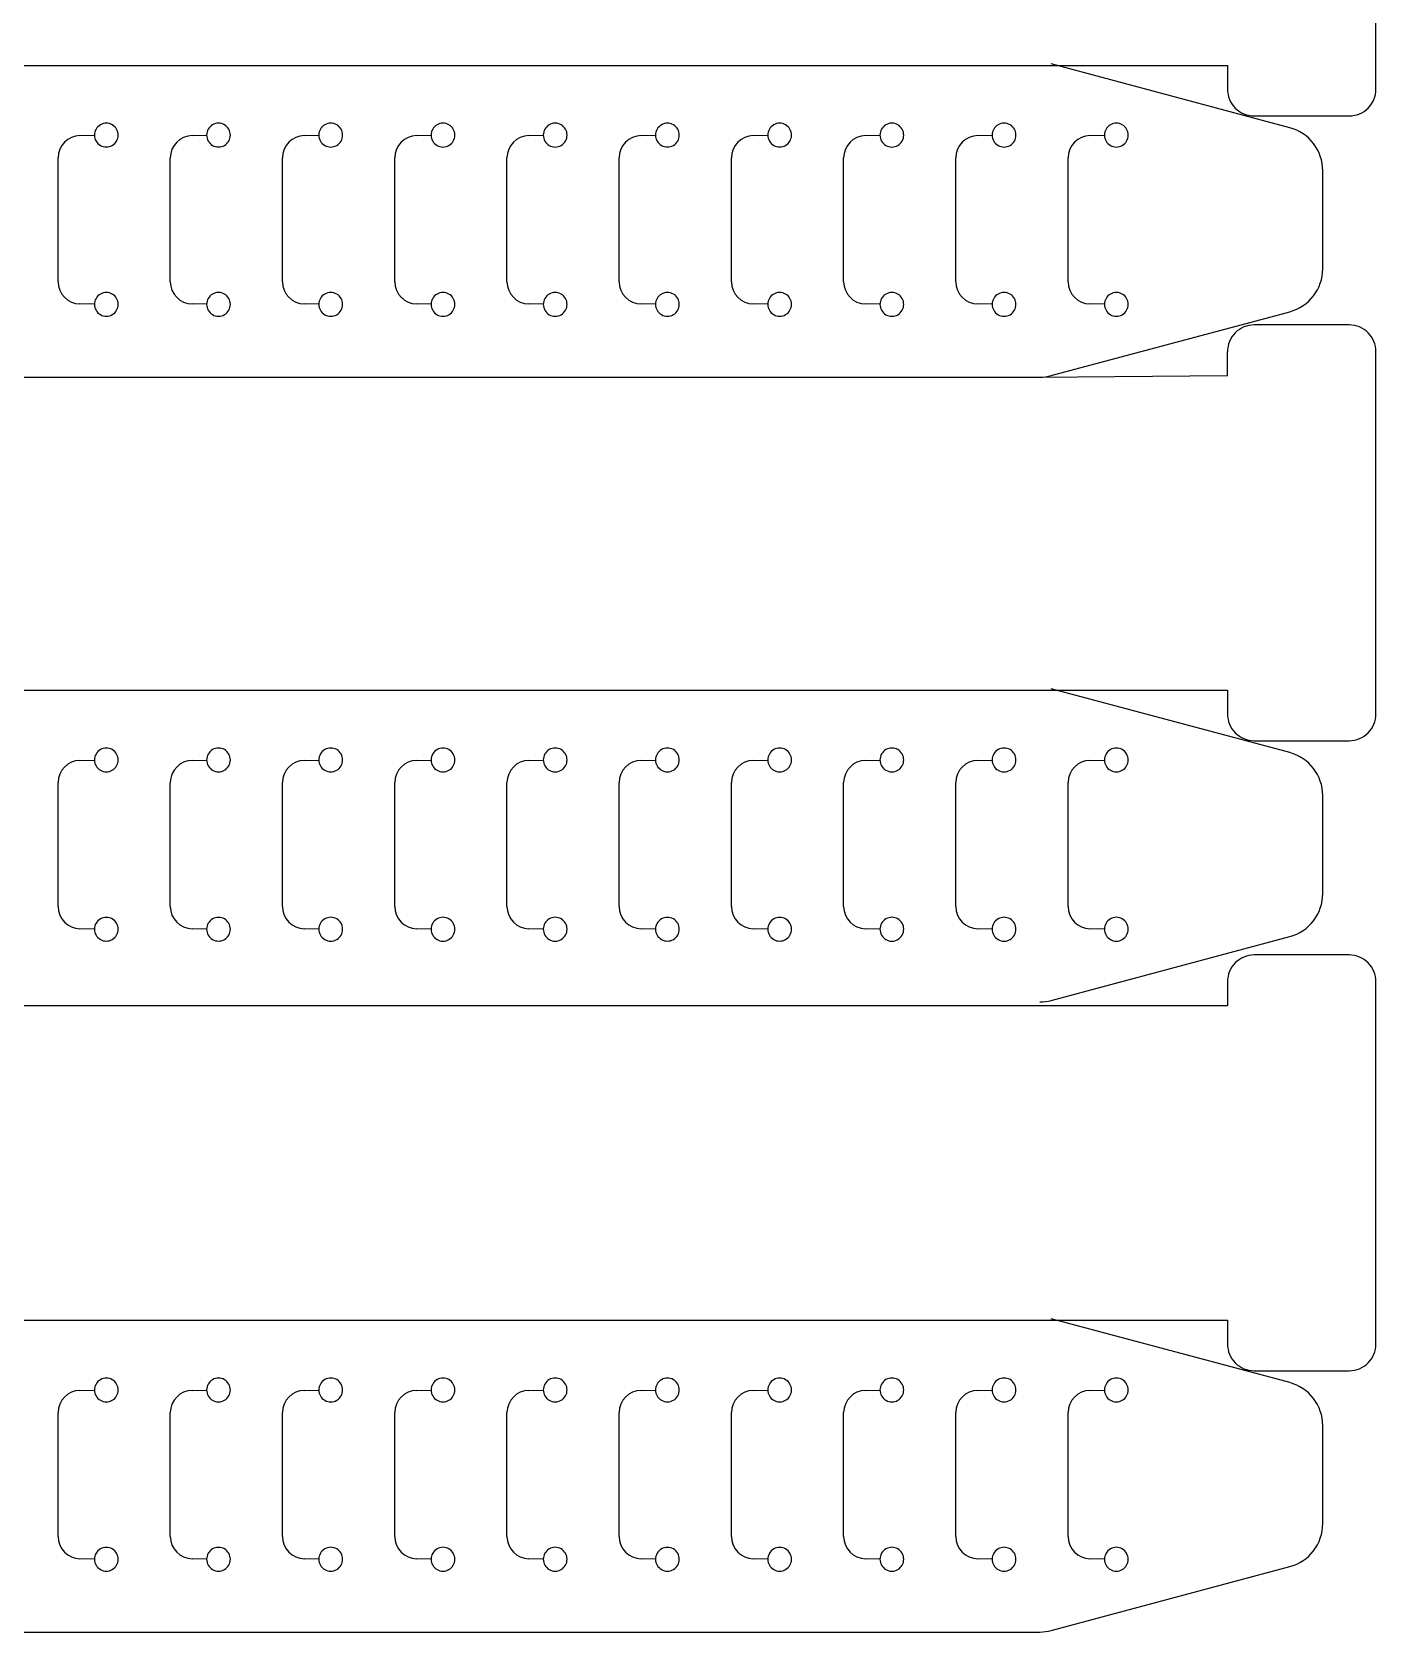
# Model space of a CAD drawing. Extents: x 7 to 1091, y 28 to 643.
# Drawn here: x 295.5 to 386, y 31 to 138.8 of the extents above; entities that cross this region are included whole.
import ezdxf

# ---------------------------------------------------------------- set-up
doc = ezdxf.new("R2010")
doc.units = 0
doc.layers.add('Layer_1', color=7, linetype='CONTINUOUS')

msp = doc.modelspace()

# ---------------------------------------------------------------- linework, layer by layer
at = {"layer": 'Layer_1', "color": 7}
for p, q in [((386.0047, 134.937186), (386.0047, 159.337167)), ((20.71822, 136.537174), (376.004693, 136.537174)), ((380.195085, 132.336305), (364.139877, 136.638272)), ((376.004693, 136.537174), (376.004693, 134.937186)), ((377.804706, 133.137173), (384.204713, 133.137173)), ((382.418616, 122.842473), (382.418616, 129.438509)), ((364.139877, 115.642738), (380.195085, 119.944704)), ((384.204713, 119.054807), (377.804706, 119.054807)), ((376.004693, 115.654805), (376.004693, 117.254793)), ((386.0047, 92.854813), (386.0047, 117.254793)), ((20.776955, 115.540503), (363.363431, 115.540503)), ((363.363431, 115.540503), (376.004693, 115.654805)), ((20.71822, 94.454801), (376.004693, 94.454801)), ((380.195085, 90.253932), (364.139877, 94.555898)), ((376.004693, 94.454801), (376.004693, 92.854813)), ((377.804706, 91.054799), (384.204713, 91.054799)), ((382.418616, 80.7601), (382.418616, 87.356136)), ((364.139877, 73.560364), (380.195085, 77.86233)), ((384.204713, 76.623922), (377.804706, 76.623922)), ((376.004693, 74.823908), (376.004693, 73.22392)), ((386.0047, 50.423927), (386.0047, 74.823908)), ((33.418219, 73.22392), (376.004693, 73.22392)), ((20.71822, 52.023916), (376.004693, 52.023916)), ((380.195085, 47.823047), (364.139877, 52.125013)), ((376.004693, 52.023916), (376.004693, 50.423927)), ((377.804706, 48.623914), (384.204713, 48.623914)), ((382.418616, 38.329209), (382.418616, 44.925251)), ((364.139877, 31.129476), (380.195085, 35.43144)), ((20.776955, 31.027241), (363.363431, 31.027241))]:
    msp.add_line(p, q, dxfattribs=at)
at = {"layer": 'Layer_1', "color": 1}
for p, q in [((298.733501, 131.81243), (299.705898, 131.827776)), ((299.705792, 131.840503), (299.705792, 131.840503)), ((306.290477, 131.81243), (307.262874, 131.827776)), ((307.262768, 131.840503), (307.262768, 131.840503)), ((313.84748, 131.81243), (314.81985, 131.827776)), ((314.819771, 131.840503), (314.819771, 131.840503)), ((321.404456, 131.81243), (322.376853, 131.827776)), ((322.376747, 131.840503), (322.376747, 131.840503)), ((328.961433, 131.81243), (329.933829, 131.827776)), ((329.933723, 131.840503), (329.933723, 131.840503)), ((336.518409, 131.81243), (337.490805, 131.827776)), ((337.4907, 131.840503), (337.4907, 131.840503)), ((344.075385, 131.81243), (345.047782, 131.827776)), ((345.047676, 131.840503), (345.047676, 131.840503)), ((351.632388, 131.81243), (352.604758, 131.827776)), ((352.604679, 131.840503), (352.604679, 131.840503)), ((359.189364, 131.81243), (360.161761, 131.827776)), ((360.161655, 131.840503), (360.161655, 131.840503)), ((366.74634, 131.81243), (367.718737, 131.827776)), ((367.718631, 131.840503), (367.718631, 131.840503)), ((297.257285, 121.968396), (297.257285, 130.312613)), ((304.814261, 121.968396), (304.814261, 130.312613)), ((312.371237, 121.968396), (312.371237, 130.312613)), ((319.928214, 121.968396), (319.928214, 130.312613)), ((327.48519, 121.968396), (327.48519, 130.312613)), ((335.042166, 121.968396), (335.042166, 130.312613)), ((342.599169, 121.968396), (342.599169, 130.312613)), ((350.156145, 121.968396), (350.156145, 130.312613)), ((357.713121, 121.968396), (357.713121, 130.312613)), ((365.270097, 121.968396), (365.270097, 130.312613)), ((299.705898, 120.45318), (298.733501, 120.468526)), ((299.705792, 120.440506), (299.705792, 120.440506)), ((307.262874, 120.45318), (306.290477, 120.468526)), ((307.262768, 120.440506), (307.262768, 120.440506)), ((314.81985, 120.45318), (313.84748, 120.468526)), ((314.819771, 120.440506), (314.819771, 120.440506)), ((322.376853, 120.45318), (321.404456, 120.468526)), ((322.376747, 120.440506), (322.376747, 120.440506)), ((329.933829, 120.45318), (328.961433, 120.468526)), ((329.933723, 120.440506), (329.933723, 120.440506)), ((337.490805, 120.45318), (336.518409, 120.468526)), ((337.4907, 120.440506), (337.4907, 120.440506)), ((345.047782, 120.45318), (344.075385, 120.468526)), ((345.047676, 120.440506), (345.047676, 120.440506)), ((352.604758, 120.45318), (351.632388, 120.468526)), ((352.604679, 120.440506), (352.604679, 120.440506)), ((360.161761, 120.45318), (359.189364, 120.468526)), ((360.161655, 120.440506), (360.161655, 120.440506)), ((367.718737, 120.45318), (366.74634, 120.468526)), ((367.718631, 120.440506), (367.718631, 120.440506)), ((298.733501, 89.730057), (299.705898, 89.745403)), ((299.705792, 89.758129), (299.705792, 89.758129)), ((306.290477, 89.730057), (307.262874, 89.745403)), ((307.262768, 89.758129), (307.262768, 89.758129)), ((313.84748, 89.730057), (314.81985, 89.745403)), ((314.819771, 89.758129), (314.819771, 89.758129)), ((321.404456, 89.730057), (322.376853, 89.745403)), ((322.376747, 89.758129), (322.376747, 89.758129)), ((328.961433, 89.730057), (329.933829, 89.745403)), ((329.933723, 89.758129), (329.933723, 89.758129)), ((336.518409, 89.730057), (337.490805, 89.745403)), ((337.4907, 89.758129), (337.4907, 89.758129)), ((344.075385, 89.730057), (345.047782, 89.745403)), ((345.047676, 89.758129), (345.047676, 89.758129)), ((351.632388, 89.730057), (352.604758, 89.745403)), ((352.604679, 89.758129), (352.604679, 89.758129)), ((359.189364, 89.730057), (360.161761, 89.745403)), ((360.161655, 89.758129), (360.161655, 89.758129)), ((366.74634, 89.730057), (367.718737, 89.745403)), ((367.718631, 89.758129), (367.718631, 89.758129)), ((297.257285, 79.886022), (297.257285, 88.23024)), ((304.814261, 79.886022), (304.814261, 88.23024)), ((312.371237, 79.886022), (312.371237, 88.23024)), ((319.928214, 79.886022), (319.928214, 88.23024)), ((327.48519, 79.886022), (327.48519, 88.23024)), ((335.042166, 79.886022), (335.042166, 88.23024)), ((342.599169, 79.886022), (342.599169, 88.23024)), ((350.156145, 79.886022), (350.156145, 88.23024)), ((357.713121, 79.886022), (357.713121, 88.23024)), ((365.270097, 79.886022), (365.270097, 88.23024)), ((299.705898, 78.370807), (298.733501, 78.386152)), ((299.705792, 78.358133), (299.705792, 78.358133)), ((307.262874, 78.370807), (306.290477, 78.386152)), ((307.262768, 78.358133), (307.262768, 78.358133)), ((314.81985, 78.370807), (313.84748, 78.386152)), ((314.819771, 78.358133), (314.819771, 78.358133)), ((322.376853, 78.370807), (321.404456, 78.386152)), ((322.376747, 78.358133), (322.376747, 78.358133)), ((329.933829, 78.370807), (328.961433, 78.386152)), ((329.933723, 78.358133), (329.933723, 78.358133)), ((337.490805, 78.370807), (336.518409, 78.386152)), ((337.4907, 78.358133), (337.4907, 78.358133)), ((345.047782, 78.370807), (344.075385, 78.386152)), ((345.047676, 78.358133), (345.047676, 78.358133)), ((352.604758, 78.370807), (351.632388, 78.386152)), ((352.604679, 78.358133), (352.604679, 78.358133)), ((360.161761, 78.370807), (359.189364, 78.386152)), ((360.161655, 78.358133), (360.161655, 78.358133)), ((367.718737, 78.370807), (366.74634, 78.386152)), ((367.718631, 78.358133), (367.718631, 78.358133)), ((298.733501, 47.299172), (299.705898, 47.314518)), ((299.705792, 47.327244), (299.705792, 47.327244)), ((306.290477, 47.299172), (307.262874, 47.314518)), ((307.262768, 47.327244), (307.262768, 47.327244)), ((313.84748, 47.299172), (314.81985, 47.314518)), ((314.819771, 47.327244), (314.819771, 47.327244)), ((321.404456, 47.299172), (322.376853, 47.314518)), ((322.376747, 47.327244), (322.376747, 47.327244)), ((328.961433, 47.299172), (329.933829, 47.314518)), ((329.933723, 47.327244), (329.933723, 47.327244)), ((336.518409, 47.299172), (337.490805, 47.314518)), ((337.4907, 47.327244), (337.4907, 47.327244)), ((344.075385, 47.299172), (345.047782, 47.314518)), ((345.047676, 47.327244), (345.047676, 47.327244)), ((351.632388, 47.299172), (352.604758, 47.314518)), ((352.604679, 47.327244), (352.604679, 47.327244)), ((359.189364, 47.299172), (360.161761, 47.314518)), ((360.161655, 47.327244), (360.161655, 47.327244)), ((366.74634, 47.299172), (367.718737, 47.314518)), ((367.718631, 47.327244), (367.718631, 47.327244)), ((297.257285, 37.455132), (297.257285, 45.799355)), ((304.814261, 37.455132), (304.814261, 45.799355)), ((312.371237, 37.455132), (312.371237, 45.799355)), ((319.928214, 37.455132), (319.928214, 45.799355)), ((327.48519, 37.455132), (327.48519, 45.799355)), ((335.042166, 37.455132), (335.042166, 45.799355)), ((342.599169, 37.455132), (342.599169, 45.799355)), ((350.156145, 37.455132), (350.156145, 45.799355)), ((357.713121, 37.455132), (357.713121, 45.799355)), ((365.270097, 37.455132), (365.270097, 45.799355)), ((299.705898, 35.939916), (298.733501, 35.955262)), ((299.705792, 35.927243), (299.705792, 35.927243)), ((307.262874, 35.939916), (306.290477, 35.955262)), ((307.262768, 35.927243), (307.262768, 35.927243)), ((314.81985, 35.939916), (313.84748, 35.955262)), ((314.819771, 35.927243), (314.819771, 35.927243)), ((322.376853, 35.939916), (321.404456, 35.955262)), ((322.376747, 35.927243), (322.376747, 35.927243)), ((329.933829, 35.939916), (328.961433, 35.955262)), ((329.933723, 35.927243), (329.933723, 35.927243)), ((337.490805, 35.939916), (336.518409, 35.955262)), ((337.4907, 35.927243), (337.4907, 35.927243)), ((345.047782, 35.939916), (344.075385, 35.955262)), ((345.047676, 35.927243), (345.047676, 35.927243)), ((352.604758, 35.939916), (351.632388, 35.955262)), ((352.604679, 35.927243), (352.604679, 35.927243)), ((360.161761, 35.939916), (359.189364, 35.955262)), ((360.161655, 35.927243), (360.161655, 35.927243)), ((367.718737, 35.939916), (366.74634, 35.955262)), ((367.718631, 35.927243), (367.718631, 35.927243))]:
    msp.add_line(p, q, dxfattribs=at)
at = {"layer": 'Layer_1', "color": 7}
for points in [[(376.004693, 134.937186), (376.004693, 134.459798), (376.19432, 134.001963), (376.531902, 133.664381)], [(385.477491, 133.664408), (385.815073, 134.001963), (386.0047, 134.459798), (386.0047, 134.937186)], [(376.531902, 133.664381), (376.869457, 133.326826), (377.327319, 133.137173), (377.804706, 133.137173)], [(384.204713, 133.137173), (384.6821, 133.137173), (385.139935, 133.326826), (385.477491, 133.664408)], [(382.418616, 129.438536), (382.418616, 130.796351), (381.506624, 131.984859), (380.195085, 132.336305)], [(380.195085, 119.944704), (381.506624, 120.296123), (382.418616, 121.484658), (382.418616, 122.842473)], [(377.804706, 119.054807), (377.327319, 119.054807), (376.869457, 118.86518), (376.531902, 118.527598)], [(385.477491, 118.527598), (385.139935, 118.865153), (384.6821, 119.054807), (384.204713, 119.054807)], [(376.531902, 118.527598), (376.19432, 118.190043), (376.004693, 117.732208), (376.004693, 117.254793)], [(386.0047, 117.254793), (386.0047, 117.732181), (385.815073, 118.190016), (385.477491, 118.527598)], [(363.363431, 115.540503), (363.625606, 115.540503), (363.886644, 115.574872), (364.139877, 115.642738)], [(376.004693, 92.854813), (376.004693, 92.377425), (376.19432, 91.91959), (376.531902, 91.582008)], [(385.477491, 91.582035), (385.815073, 91.91959), (386.0047, 92.377425), (386.0047, 92.854813)], [(376.531902, 91.582008), (376.869457, 91.244453), (377.327319, 91.054799), (377.804706, 91.054799)], [(384.204713, 91.054799), (384.6821, 91.054799), (385.139935, 91.244453), (385.477491, 91.582035)], [(382.418616, 87.356162), (382.418616, 88.713978), (381.506624, 89.902486), (380.195085, 90.253932)], [(380.195085, 77.86233), (381.506624, 78.21375), (382.418616, 79.402285), (382.418616, 80.7601)], [(377.804706, 76.623922), (377.327319, 76.623922), (376.869457, 76.434295), (376.531902, 76.096713)], [(385.477491, 76.096713), (385.139935, 76.434268), (384.6821, 76.623922), (384.204713, 76.623922)], [(376.531902, 76.096713), (376.19432, 75.759157), (376.004693, 75.301322), (376.004693, 74.823908)], [(386.0047, 74.823908), (386.0047, 75.301296), (385.815073, 75.759131), (385.477491, 76.096713)], [(363.363431, 73.458129), (363.625606, 73.458129), (363.886644, 73.492498), (364.139877, 73.560364)], [(376.004693, 50.423927), (376.004693, 49.94654), (376.19432, 49.488705), (376.531902, 49.151123)], [(385.477491, 49.151149), (385.815073, 49.488705), (386.0047, 49.94654), (386.0047, 50.423927)], [(376.531902, 49.151123), (376.869457, 48.813567), (377.327319, 48.623914), (377.804706, 48.623914)], [(384.204713, 48.623914), (384.6821, 48.623914), (385.139935, 48.813567), (385.477491, 49.151149)], [(382.418616, 44.925277), (382.418616, 46.283092), (381.506624, 47.471601), (380.195085, 47.823047)], [(380.195085, 35.43144), (381.506624, 35.782859), (382.418616, 36.971394), (382.418616, 38.329209)], [(363.363431, 31.027241), (363.625606, 31.027241), (363.886644, 31.061611), (364.139877, 31.129476)]]:
    msp.add_open_spline(points, degree=3, dxfattribs=at)
at = {"layer": 'Layer_1', "color": 1}
for points in [[(300.90581, 132.533314), (300.658292, 132.676242), (300.353307, 132.676242), (300.105789, 132.533314)], [(308.462786, 132.533314), (308.215242, 132.676242), (307.910283, 132.676242), (307.662765, 132.533314)], [(316.020715, 132.536039), (315.772694, 132.679655), (315.466809, 132.679655), (315.218815, 132.536039)], [(323.577611, 132.535854), (323.329644, 132.679444), (323.023839, 132.679444), (322.775871, 132.535854)], [(331.134588, 132.535854), (330.88662, 132.679444), (330.580815, 132.679444), (330.332847, 132.535854)], [(338.690717, 132.533314), (338.443173, 132.676242), (338.138214, 132.676242), (337.890697, 132.533314)], [(346.247694, 132.533314), (346.000176, 132.676242), (345.695191, 132.676242), (345.447673, 132.533314)], [(353.805622, 132.536039), (353.557602, 132.679655), (353.251717, 132.679655), (353.003723, 132.536039)], [(361.362519, 132.535854), (361.114552, 132.679444), (360.808746, 132.679444), (360.560779, 132.535854)], [(368.919495, 132.535854), (368.671528, 132.679444), (368.365723, 132.679444), (368.117755, 132.535854)], [(298.733501, 131.81243), (297.914457, 131.799466), (297.257285, 131.131763), (297.257285, 130.312613)], [(300.105789, 132.533314), (299.858271, 132.390413), (299.705792, 132.126306), (299.705792, 131.840503)], [(299.705792, 131.840503), (299.705792, 131.554673), (299.858271, 131.290566), (300.105789, 131.147665)], [(301.305807, 131.840503), (301.305807, 132.126306), (301.153327, 132.390413), (300.90581, 132.533314)], [(300.90581, 131.147665), (301.153327, 131.290566), (301.305807, 131.554673), (301.305807, 131.840503)], [(306.290477, 131.81243), (305.471433, 131.799466), (304.814261, 131.131763), (304.814261, 130.312613)], [(307.662765, 132.533314), (307.415247, 132.390413), (307.262768, 132.126306), (307.262768, 131.840503)], [(307.262768, 131.840503), (307.262768, 131.554673), (307.415247, 131.290566), (307.662765, 131.147665)], [(308.862783, 131.840503), (308.862783, 132.126306), (308.710304, 132.390413), (308.462786, 132.533314)], [(308.462786, 131.147665), (308.710304, 131.290566), (308.862783, 131.554673), (308.862783, 131.840503)], [(313.84748, 131.81243), (313.028409, 131.799466), (312.371237, 131.131763), (312.371237, 130.312613)], [(315.218815, 132.536039), (314.970821, 132.392397), (314.818607, 132.127073), (314.819771, 131.840503)], [(314.819771, 131.840503), (314.819771, 131.553906), (314.970821, 131.288582), (315.218815, 131.144966)], [(316.419759, 131.840503), (316.419759, 132.127073), (316.268709, 132.392397), (316.020715, 132.536039)], [(316.020715, 131.144966), (316.268709, 131.288582), (316.420923, 131.553906), (316.419759, 131.840503)], [(321.404456, 131.81243), (320.585386, 131.799466), (319.928214, 131.131763), (319.928214, 130.312613)], [(322.775871, 132.535854), (322.527904, 132.392265), (322.375662, 132.12702), (322.376747, 131.840503)], [(322.376747, 131.840503), (322.376747, 131.553959), (322.527904, 131.288714), (322.775871, 131.145125)], [(323.976735, 131.840503), (323.976735, 132.12702), (323.825579, 132.392265), (323.577611, 132.535854)], [(323.577611, 131.145125), (323.825579, 131.288714), (323.97782, 131.553959), (323.976735, 131.840503)], [(328.961433, 131.81243), (328.142362, 131.799466), (327.48519, 131.131763), (327.48519, 130.312613)], [(330.332847, 132.535854), (330.08488, 132.392265), (329.932639, 132.12702), (329.933723, 131.840503)], [(329.933723, 131.840503), (329.933723, 131.553959), (330.08488, 131.288714), (330.332847, 131.145125)], [(331.533712, 131.840503), (331.533712, 132.12702), (331.382555, 132.392265), (331.134588, 132.535854)], [(331.134588, 131.145125), (331.382555, 131.288714), (331.534796, 131.553959), (331.533712, 131.840503)], [(336.518409, 131.81243), (335.699338, 131.799466), (335.042166, 131.131763), (335.042166, 130.312613)], [(337.890697, 132.533314), (337.643179, 132.390413), (337.4907, 132.126306), (337.4907, 131.840503)], [(337.4907, 131.840503), (337.4907, 131.554673), (337.643179, 131.290566), (337.890697, 131.147665)], [(339.090714, 131.840503), (339.090714, 132.126306), (338.938235, 132.390413), (338.690717, 132.533314)], [(338.690717, 131.147665), (338.938235, 131.290566), (339.090714, 131.554673), (339.090714, 131.840503)], [(344.075385, 131.81243), (343.256341, 131.799466), (342.599169, 131.131763), (342.599169, 130.312613)], [(345.447673, 132.533314), (345.200155, 132.390413), (345.047676, 132.126306), (345.047676, 131.840503)], [(345.047676, 131.840503), (345.047676, 131.554673), (345.200155, 131.290566), (345.447673, 131.147665)], [(346.647691, 131.840503), (346.647691, 132.126306), (346.495211, 132.390413), (346.247694, 132.533314)], [(346.247694, 131.147665), (346.495211, 131.290566), (346.647691, 131.554673), (346.647691, 131.840503)], [(351.632388, 131.81243), (350.813317, 131.799466), (350.156145, 131.131763), (350.156145, 130.312613)], [(353.003723, 132.536039), (352.755729, 132.392397), (352.603514, 132.127073), (352.604679, 131.840503)], [(352.604679, 131.840503), (352.604679, 131.553906), (352.755729, 131.288582), (353.003723, 131.144966)], [(354.204667, 131.840503), (354.204667, 132.127073), (354.053616, 132.392397), (353.805622, 132.536039)], [(353.805622, 131.144966), (354.053616, 131.288582), (354.205831, 131.553906), (354.204667, 131.840503)], [(359.189364, 131.81243), (358.370293, 131.799466), (357.713121, 131.131763), (357.713121, 130.312613)], [(360.560779, 132.535854), (360.312811, 132.392265), (360.16057, 132.12702), (360.161655, 131.840503)], [(360.161655, 131.840503), (360.161655, 131.553959), (360.312811, 131.288714), (360.560779, 131.145125)], [(361.761643, 131.840503), (361.761643, 132.12702), (361.610487, 132.392265), (361.362519, 132.535854)], [(361.362519, 131.145125), (361.610487, 131.288714), (361.762728, 131.553959), (361.761643, 131.840503)], [(366.74634, 131.81243), (365.92727, 131.799466), (365.270097, 131.131763), (365.270097, 130.312613)], [(368.117755, 132.535854), (367.869788, 132.392265), (367.717546, 132.12702), (367.718631, 131.840503)], [(367.718631, 131.840503), (367.718631, 131.553959), (367.869788, 131.288714), (368.117755, 131.145125)], [(369.318619, 131.840503), (369.318619, 132.12702), (369.167463, 132.392265), (368.919495, 132.535854)], [(368.919495, 131.145125), (369.167463, 131.288714), (369.319704, 131.553959), (369.318619, 131.840503)], [(300.105789, 131.147665), (300.353307, 131.004763), (300.658292, 131.004763), (300.90581, 131.147665)], [(307.662765, 131.147665), (307.910283, 131.004763), (308.215242, 131.004763), (308.462786, 131.147665)], [(315.218815, 131.144966), (315.466809, 131.001324), (315.772694, 131.001324), (316.020715, 131.144966)], [(322.775871, 131.145125), (323.023839, 131.001535), (323.329644, 131.001535), (323.577611, 131.145125)], [(330.332847, 131.145125), (330.580815, 131.001535), (330.88662, 131.001535), (331.134588, 131.145125)], [(337.890697, 131.147665), (338.138214, 131.004763), (338.443173, 131.004763), (338.690717, 131.147665)], [(345.447673, 131.147665), (345.695191, 131.004763), (346.000176, 131.004763), (346.247694, 131.147665)], [(353.003723, 131.144966), (353.251717, 131.001324), (353.557602, 131.001324), (353.805622, 131.144966)], [(360.560779, 131.145125), (360.808746, 131.001535), (361.114552, 131.001535), (361.362519, 131.145125)], [(368.117755, 131.145125), (368.365723, 131.001535), (368.671528, 131.001535), (368.919495, 131.145125)], [(297.257285, 121.968396), (297.257285, 121.149219), (297.914457, 120.48157), (298.733501, 120.468579)], [(304.814261, 121.968396), (304.814261, 121.149219), (305.471433, 120.48157), (306.290477, 120.468579)], [(312.371237, 121.968396), (312.371237, 121.149219), (313.028409, 120.481543), (313.84748, 120.468579)], [(319.928214, 121.968396), (319.928214, 121.149219), (320.585386, 120.481543), (321.404456, 120.468579)], [(327.48519, 121.968396), (327.48519, 121.149219), (328.142362, 120.481543), (328.961433, 120.468579)], [(335.042166, 121.968396), (335.042166, 121.149219), (335.699338, 120.481543), (336.518409, 120.468579)], [(342.599169, 121.968396), (342.599169, 121.149219), (343.256341, 120.48157), (344.075385, 120.468579)], [(350.156145, 121.968396), (350.156145, 121.149219), (350.813317, 120.481543), (351.632388, 120.468579)], [(357.713121, 121.968396), (357.713121, 121.149219), (358.370293, 120.481543), (359.189364, 120.468579)], [(365.270097, 121.968396), (365.270097, 121.149219), (365.92727, 120.481543), (366.74634, 120.468579)], [(300.105789, 121.133318), (299.858271, 120.990416), (299.705792, 120.726309), (299.705792, 120.440506)], [(300.90581, 121.133318), (300.658292, 121.276246), (300.353307, 121.276246), (300.105789, 121.133318)], [(301.305807, 120.440506), (301.305807, 120.726309), (301.153327, 120.990416), (300.90581, 121.133318)], [(307.662765, 121.133318), (307.415247, 120.990416), (307.262768, 120.726309), (307.262768, 120.440506)], [(308.462786, 121.133318), (308.215242, 121.276246), (307.910283, 121.276246), (307.662765, 121.133318)], [(308.862783, 120.440506), (308.862783, 120.726309), (308.710304, 120.990416), (308.462786, 121.133318)], [(315.218815, 121.136017), (314.970821, 120.992401), (314.818607, 120.727077), (314.819771, 120.440506)], [(316.020715, 121.136017), (315.772694, 121.279659), (315.466809, 121.279659), (315.218815, 121.136017)], [(316.419759, 120.440506), (316.419759, 120.727077), (316.268709, 120.992401), (316.020715, 121.136017)], [(322.775871, 121.135858), (322.527904, 120.992269), (322.375662, 120.727024), (322.376747, 120.440506)], [(323.577611, 121.135858), (323.329644, 121.279447), (323.023839, 121.279447), (322.775871, 121.135858)], [(323.976735, 120.440506), (323.976735, 120.727024), (323.825579, 120.992269), (323.577611, 121.135858)], [(330.332847, 121.135858), (330.08488, 120.992269), (329.932639, 120.727024), (329.933723, 120.440506)], [(331.134588, 121.135858), (330.88662, 121.279447), (330.580815, 121.279447), (330.332847, 121.135858)], [(331.533712, 120.440506), (331.533712, 120.727024), (331.382555, 120.992269), (331.134588, 121.135858)], [(337.890697, 121.133318), (337.643179, 120.990416), (337.4907, 120.726309), (337.4907, 120.440506)], [(338.690717, 121.133318), (338.443173, 121.276246), (338.138214, 121.276246), (337.890697, 121.133318)], [(339.090714, 120.440506), (339.090714, 120.726309), (338.938235, 120.990416), (338.690717, 121.133318)], [(345.447673, 121.133318), (345.200155, 120.990416), (345.047676, 120.726309), (345.047676, 120.440506)], [(346.247694, 121.133318), (346.000176, 121.276246), (345.695191, 121.276246), (345.447673, 121.133318)], [(346.647691, 120.440506), (346.647691, 120.726309), (346.495211, 120.990416), (346.247694, 121.133318)], [(353.003723, 121.136017), (352.755729, 120.992401), (352.603514, 120.727077), (352.604679, 120.440506)], [(353.805622, 121.136017), (353.557602, 121.279659), (353.251717, 121.279659), (353.003723, 121.136017)], [(354.204667, 120.440506), (354.204667, 120.727077), (354.053616, 120.992401), (353.805622, 121.136017)], [(360.560779, 121.135858), (360.312811, 120.992269), (360.16057, 120.727024), (360.161655, 120.440506)], [(361.362519, 121.135858), (361.114552, 121.279447), (360.808746, 121.279447), (360.560779, 121.135858)], [(361.761643, 120.440506), (361.761643, 120.727024), (361.610487, 120.992269), (361.362519, 121.135858)], [(368.117755, 121.135858), (367.869788, 120.992269), (367.717546, 120.727024), (367.718631, 120.440506)], [(368.919495, 121.135858), (368.671528, 121.279447), (368.365723, 121.279447), (368.117755, 121.135858)], [(369.318619, 120.440506), (369.318619, 120.727024), (369.167463, 120.992269), (368.919495, 121.135858)], [(299.705792, 120.440506), (299.705792, 120.154677), (299.858271, 119.89057), (300.105789, 119.747669)], [(300.105789, 119.747669), (300.353307, 119.604767), (300.658292, 119.604767), (300.90581, 119.747669)], [(300.90581, 119.747669), (301.153327, 119.89057), (301.305807, 120.154677), (301.305807, 120.440506)], [(307.262768, 120.440506), (307.262768, 120.154677), (307.415247, 119.89057), (307.662765, 119.747669)], [(307.662765, 119.747669), (307.910283, 119.604767), (308.215242, 119.604767), (308.462786, 119.747669)], [(308.462786, 119.747669), (308.710304, 119.89057), (308.862783, 120.154677), (308.862783, 120.440506)], [(314.819771, 120.440506), (314.819771, 120.15391), (314.970821, 119.888586), (315.218815, 119.74497)], [(315.218815, 119.74497), (315.466809, 119.601328), (315.772694, 119.601328), (316.020715, 119.74497)], [(316.020715, 119.74497), (316.268709, 119.888586), (316.420923, 120.15391), (316.419759, 120.440506)], [(322.376747, 120.440506), (322.376747, 120.153963), (322.527904, 119.888718), (322.775871, 119.745129)], [(322.775871, 119.745129), (323.023839, 119.601539), (323.329644, 119.601539), (323.577611, 119.745129)], [(323.577611, 119.745129), (323.825579, 119.888718), (323.97782, 120.153963), (323.976735, 120.440506)], [(329.933723, 120.440506), (329.933723, 120.153963), (330.08488, 119.888718), (330.332847, 119.745129)], [(330.332847, 119.745129), (330.580815, 119.601539), (330.88662, 119.601539), (331.134588, 119.745129)], [(331.134588, 119.745129), (331.382555, 119.888718), (331.534796, 120.153963), (331.533712, 120.440506)], [(337.4907, 120.440506), (337.4907, 120.154677), (337.643179, 119.89057), (337.890697, 119.747669)], [(337.890697, 119.747669), (338.138214, 119.604767), (338.443173, 119.604767), (338.690717, 119.747669)], [(338.690717, 119.747669), (338.938235, 119.89057), (339.090714, 120.154677), (339.090714, 120.440506)], [(345.047676, 120.440506), (345.047676, 120.154677), (345.200155, 119.89057), (345.447673, 119.747669)], [(345.447673, 119.747669), (345.695191, 119.604767), (346.000176, 119.604767), (346.247694, 119.747669)], [(346.247694, 119.747669), (346.495211, 119.89057), (346.647691, 120.154677), (346.647691, 120.440506)], [(352.604679, 120.440506), (352.604679, 120.15391), (352.755729, 119.888586), (353.003723, 119.74497)], [(353.003723, 119.74497), (353.251717, 119.601328), (353.557602, 119.601328), (353.805622, 119.74497)], [(353.805622, 119.74497), (354.053616, 119.888586), (354.205831, 120.15391), (354.204667, 120.440506)], [(360.161655, 120.440506), (360.161655, 120.153963), (360.312811, 119.888718), (360.560779, 119.745129)], [(360.560779, 119.745129), (360.808746, 119.601539), (361.114552, 119.601539), (361.362519, 119.745129)], [(361.362519, 119.745129), (361.610487, 119.888718), (361.762728, 120.153963), (361.761643, 120.440506)], [(367.718631, 120.440506), (367.718631, 120.153963), (367.869788, 119.888718), (368.117755, 119.745129)], [(368.117755, 119.745129), (368.365723, 119.601539), (368.671528, 119.601539), (368.919495, 119.745129)], [(368.919495, 119.745129), (369.167463, 119.888718), (369.319704, 120.153963), (369.318619, 120.440506)], [(300.90581, 90.450941), (300.658292, 90.593869), (300.353307, 90.593869), (300.105789, 90.450941)], [(308.462786, 90.450941), (308.215242, 90.593869), (307.910283, 90.593869), (307.662765, 90.450941)], [(316.020715, 90.453666), (315.772694, 90.597282), (315.466809, 90.597282), (315.218815, 90.453666)], [(323.577611, 90.453481), (323.329644, 90.59707), (323.023839, 90.59707), (322.775871, 90.453481)], [(331.134588, 90.453481), (330.88662, 90.59707), (330.580815, 90.59707), (330.332847, 90.453481)], [(338.690717, 90.450941), (338.443173, 90.593869), (338.138214, 90.593869), (337.890697, 90.450941)], [(346.247694, 90.450941), (346.000176, 90.593869), (345.695191, 90.593869), (345.447673, 90.450941)], [(353.805622, 90.453666), (353.557602, 90.597282), (353.251717, 90.597282), (353.003723, 90.453666)], [(361.362519, 90.453481), (361.114552, 90.59707), (360.808746, 90.59707), (360.560779, 90.453481)], [(368.919495, 90.453481), (368.671528, 90.59707), (368.365723, 90.59707), (368.117755, 90.453481)], [(298.733501, 89.730057), (297.914457, 89.717092), (297.257285, 89.04939), (297.257285, 88.23024)], [(300.105789, 90.450941), (299.858271, 90.308039), (299.705792, 90.043932), (299.705792, 89.758129)], [(299.705792, 89.758129), (299.705792, 89.4723), (299.858271, 89.208193), (300.105789, 89.065291)], [(301.305807, 89.758129), (301.305807, 90.043932), (301.153327, 90.308039), (300.90581, 90.450941)], [(300.90581, 89.065291), (301.153327, 89.208193), (301.305807, 89.4723), (301.305807, 89.758129)], [(306.290477, 89.730057), (305.471433, 89.717092), (304.814261, 89.04939), (304.814261, 88.23024)], [(307.662765, 90.450941), (307.415247, 90.308039), (307.262768, 90.043932), (307.262768, 89.758129)], [(307.262768, 89.758129), (307.262768, 89.4723), (307.415247, 89.208193), (307.662765, 89.065291)], [(308.862783, 89.758129), (308.862783, 90.043932), (308.710304, 90.308039), (308.462786, 90.450941)], [(308.462786, 89.065291), (308.710304, 89.208193), (308.862783, 89.4723), (308.862783, 89.758129)], [(313.84748, 89.730057), (313.028409, 89.717092), (312.371237, 89.04939), (312.371237, 88.23024)], [(315.218815, 90.453666), (314.970821, 90.310024), (314.818607, 90.0447), (314.819771, 89.758129)], [(314.819771, 89.758129), (314.819771, 89.471533), (314.970821, 89.206208), (315.218815, 89.062593)], [(316.419759, 89.758129), (316.419759, 90.0447), (316.268709, 90.310024), (316.020715, 90.453666)], [(316.020715, 89.062593), (316.268709, 89.206208), (316.420923, 89.471533), (316.419759, 89.758129)], [(321.404456, 89.730057), (320.585386, 89.717092), (319.928214, 89.04939), (319.928214, 88.23024)], [(322.775871, 90.453481), (322.527904, 90.309891), (322.375662, 90.044647), (322.376747, 89.758129)], [(322.376747, 89.758129), (322.376747, 89.471586), (322.527904, 89.206341), (322.775871, 89.062751)], [(323.976735, 89.758129), (323.976735, 90.044647), (323.825579, 90.309891), (323.577611, 90.453481)], [(323.577611, 89.062751), (323.825579, 89.206341), (323.97782, 89.471586), (323.976735, 89.758129)], [(328.961433, 89.730057), (328.142362, 89.717092), (327.48519, 89.04939), (327.48519, 88.23024)], [(330.332847, 90.453481), (330.08488, 90.309891), (329.932639, 90.044647), (329.933723, 89.758129)], [(329.933723, 89.758129), (329.933723, 89.471586), (330.08488, 89.206341), (330.332847, 89.062751)], [(331.533712, 89.758129), (331.533712, 90.044647), (331.382555, 90.309891), (331.134588, 90.453481)], [(331.134588, 89.062751), (331.382555, 89.206341), (331.534796, 89.471586), (331.533712, 89.758129)], [(336.518409, 89.730057), (335.699338, 89.717092), (335.042166, 89.04939), (335.042166, 88.23024)], [(337.890697, 90.450941), (337.643179, 90.308039), (337.4907, 90.043932), (337.4907, 89.758129)], [(337.4907, 89.758129), (337.4907, 89.4723), (337.643179, 89.208193), (337.890697, 89.065291)], [(339.090714, 89.758129), (339.090714, 90.043932), (338.938235, 90.308039), (338.690717, 90.450941)], [(338.690717, 89.065291), (338.938235, 89.208193), (339.090714, 89.4723), (339.090714, 89.758129)], [(344.075385, 89.730057), (343.256341, 89.717092), (342.599169, 89.04939), (342.599169, 88.23024)], [(345.447673, 90.450941), (345.200155, 90.308039), (345.047676, 90.043932), (345.047676, 89.758129)], [(345.047676, 89.758129), (345.047676, 89.4723), (345.200155, 89.208193), (345.447673, 89.065291)], [(346.647691, 89.758129), (346.647691, 90.043932), (346.495211, 90.308039), (346.247694, 90.450941)], [(346.247694, 89.065291), (346.495211, 89.208193), (346.647691, 89.4723), (346.647691, 89.758129)], [(351.632388, 89.730057), (350.813317, 89.717092), (350.156145, 89.04939), (350.156145, 88.23024)], [(353.003723, 90.453666), (352.755729, 90.310024), (352.603514, 90.0447), (352.604679, 89.758129)], [(352.604679, 89.758129), (352.604679, 89.471533), (352.755729, 89.206208), (353.003723, 89.062593)], [(354.204667, 89.758129), (354.204667, 90.0447), (354.053616, 90.310024), (353.805622, 90.453666)], [(353.805622, 89.062593), (354.053616, 89.206208), (354.205831, 89.471533), (354.204667, 89.758129)], [(359.189364, 89.730057), (358.370293, 89.717092), (357.713121, 89.04939), (357.713121, 88.23024)], [(360.560779, 90.453481), (360.312811, 90.309891), (360.16057, 90.044647), (360.161655, 89.758129)], [(360.161655, 89.758129), (360.161655, 89.471586), (360.312811, 89.206341), (360.560779, 89.062751)], [(361.761643, 89.758129), (361.761643, 90.044647), (361.610487, 90.309891), (361.362519, 90.453481)], [(361.362519, 89.062751), (361.610487, 89.206341), (361.762728, 89.471586), (361.761643, 89.758129)], [(366.74634, 89.730057), (365.92727, 89.717092), (365.270097, 89.04939), (365.270097, 88.23024)], [(368.117755, 90.453481), (367.869788, 90.309891), (367.717546, 90.044647), (367.718631, 89.758129)], [(367.718631, 89.758129), (367.718631, 89.471586), (367.869788, 89.206341), (368.117755, 89.062751)], [(369.318619, 89.758129), (369.318619, 90.044647), (369.167463, 90.309891), (368.919495, 90.453481)], [(368.919495, 89.062751), (369.167463, 89.206341), (369.319704, 89.471586), (369.318619, 89.758129)], [(300.105789, 89.065291), (300.353307, 88.92239), (300.658292, 88.92239), (300.90581, 89.065291)], [(307.662765, 89.065291), (307.910283, 88.92239), (308.215242, 88.92239), (308.462786, 89.065291)], [(315.218815, 89.062593), (315.466809, 88.91895), (315.772694, 88.91895), (316.020715, 89.062593)], [(322.775871, 89.062751), (323.023839, 88.919162), (323.329644, 88.919162), (323.577611, 89.062751)], [(330.332847, 89.062751), (330.580815, 88.919162), (330.88662, 88.919162), (331.134588, 89.062751)], [(337.890697, 89.065291), (338.138214, 88.92239), (338.443173, 88.92239), (338.690717, 89.065291)], [(345.447673, 89.065291), (345.695191, 88.92239), (346.000176, 88.92239), (346.247694, 89.065291)], [(353.003723, 89.062593), (353.251717, 88.91895), (353.557602, 88.91895), (353.805622, 89.062593)], [(360.560779, 89.062751), (360.808746, 88.919162), (361.114552, 88.919162), (361.362519, 89.062751)], [(368.117755, 89.062751), (368.365723, 88.919162), (368.671528, 88.919162), (368.919495, 89.062751)], [(297.257285, 79.886022), (297.257285, 79.066846), (297.914457, 78.399196), (298.733501, 78.386205)], [(304.814261, 79.886022), (304.814261, 79.066846), (305.471433, 78.399196), (306.290477, 78.386205)], [(312.371237, 79.886022), (312.371237, 79.066846), (313.028409, 78.39917), (313.84748, 78.386205)], [(319.928214, 79.886022), (319.928214, 79.066846), (320.585386, 78.39917), (321.404456, 78.386205)], [(327.48519, 79.886022), (327.48519, 79.066846), (328.142362, 78.39917), (328.961433, 78.386205)], [(335.042166, 79.886022), (335.042166, 79.066846), (335.699338, 78.39917), (336.518409, 78.386205)], [(342.599169, 79.886022), (342.599169, 79.066846), (343.256341, 78.399196), (344.075385, 78.386205)], [(350.156145, 79.886022), (350.156145, 79.066846), (350.813317, 78.39917), (351.632388, 78.386205)], [(357.713121, 79.886022), (357.713121, 79.066846), (358.370293, 78.39917), (359.189364, 78.386205)], [(365.270097, 79.886022), (365.270097, 79.066846), (365.92727, 78.39917), (366.74634, 78.386205)], [(300.105789, 79.050945), (299.858271, 78.908043), (299.705792, 78.643936), (299.705792, 78.358133)], [(300.90581, 79.050945), (300.658292, 79.193872), (300.353307, 79.193872), (300.105789, 79.050945)], [(301.305807, 78.358133), (301.305807, 78.643936), (301.153327, 78.908043), (300.90581, 79.050945)], [(307.662765, 79.050945), (307.415247, 78.908043), (307.262768, 78.643936), (307.262768, 78.358133)], [(308.462786, 79.050945), (308.215242, 79.193872), (307.910283, 79.193872), (307.662765, 79.050945)], [(308.862783, 78.358133), (308.862783, 78.643936), (308.710304, 78.908043), (308.462786, 79.050945)], [(315.218815, 79.053643), (314.970821, 78.910027), (314.818607, 78.644703), (314.819771, 78.358133)], [(316.020715, 79.053643), (315.772694, 79.197286), (315.466809, 79.197286), (315.218815, 79.053643)], [(316.419759, 78.358133), (316.419759, 78.644703), (316.268709, 78.910027), (316.020715, 79.053643)], [(322.775871, 79.053485), (322.527904, 78.909895), (322.375662, 78.64465), (322.376747, 78.358133)], [(323.577611, 79.053485), (323.329644, 79.197074), (323.023839, 79.197074), (322.775871, 79.053485)], [(323.976735, 78.358133), (323.976735, 78.64465), (323.825579, 78.909895), (323.577611, 79.053485)], [(330.332847, 79.053485), (330.08488, 78.909895), (329.932639, 78.64465), (329.933723, 78.358133)], [(331.134588, 79.053485), (330.88662, 79.197074), (330.580815, 79.197074), (330.332847, 79.053485)], [(331.533712, 78.358133), (331.533712, 78.64465), (331.382555, 78.909895), (331.134588, 79.053485)], [(337.890697, 79.050945), (337.643179, 78.908043), (337.4907, 78.643936), (337.4907, 78.358133)], [(338.690717, 79.050945), (338.443173, 79.193872), (338.138214, 79.193872), (337.890697, 79.050945)], [(339.090714, 78.358133), (339.090714, 78.643936), (338.938235, 78.908043), (338.690717, 79.050945)], [(345.447673, 79.050945), (345.200155, 78.908043), (345.047676, 78.643936), (345.047676, 78.358133)], [(346.247694, 79.050945), (346.000176, 79.193872), (345.695191, 79.193872), (345.447673, 79.050945)], [(346.647691, 78.358133), (346.647691, 78.643936), (346.495211, 78.908043), (346.247694, 79.050945)], [(353.003723, 79.053643), (352.755729, 78.910027), (352.603514, 78.644703), (352.604679, 78.358133)], [(353.805622, 79.053643), (353.557602, 79.197286), (353.251717, 79.197286), (353.003723, 79.053643)], [(354.204667, 78.358133), (354.204667, 78.644703), (354.053616, 78.910027), (353.805622, 79.053643)], [(360.560779, 79.053485), (360.312811, 78.909895), (360.16057, 78.64465), (360.161655, 78.358133)], [(361.362519, 79.053485), (361.114552, 79.197074), (360.808746, 79.197074), (360.560779, 79.053485)], [(361.761643, 78.358133), (361.761643, 78.64465), (361.610487, 78.909895), (361.362519, 79.053485)], [(368.117755, 79.053485), (367.869788, 78.909895), (367.717546, 78.64465), (367.718631, 78.358133)], [(368.919495, 79.053485), (368.671528, 79.197074), (368.365723, 79.197074), (368.117755, 79.053485)], [(369.318619, 78.358133), (369.318619, 78.64465), (369.167463, 78.909895), (368.919495, 79.053485)], [(299.705792, 78.358133), (299.705792, 78.072304), (299.858271, 77.808197), (300.105789, 77.665295)], [(300.105789, 77.665295), (300.353307, 77.522394), (300.658292, 77.522394), (300.90581, 77.665295)], [(300.90581, 77.665295), (301.153327, 77.808197), (301.305807, 78.072304), (301.305807, 78.358133)], [(307.262768, 78.358133), (307.262768, 78.072304), (307.415247, 77.808197), (307.662765, 77.665295)], [(307.662765, 77.665295), (307.910283, 77.522394), (308.215242, 77.522394), (308.462786, 77.665295)], [(308.462786, 77.665295), (308.710304, 77.808197), (308.862783, 78.072304), (308.862783, 78.358133)], [(314.819771, 78.358133), (314.819771, 78.071536), (314.970821, 77.806212), (315.218815, 77.662596)], [(315.218815, 77.662596), (315.466809, 77.518954), (315.772694, 77.518954), (316.020715, 77.662596)], [(316.020715, 77.662596), (316.268709, 77.806212), (316.420923, 78.071536), (316.419759, 78.358133)], [(322.376747, 78.358133), (322.376747, 78.071589), (322.527904, 77.806345), (322.775871, 77.662755)], [(322.775871, 77.662755), (323.023839, 77.519166), (323.329644, 77.519166), (323.577611, 77.662755)], [(323.577611, 77.662755), (323.825579, 77.806345), (323.97782, 78.071589), (323.976735, 78.358133)], [(329.933723, 78.358133), (329.933723, 78.071589), (330.08488, 77.806345), (330.332847, 77.662755)], [(330.332847, 77.662755), (330.580815, 77.519166), (330.88662, 77.519166), (331.134588, 77.662755)], [(331.134588, 77.662755), (331.382555, 77.806345), (331.534796, 78.071589), (331.533712, 78.358133)], [(337.4907, 78.358133), (337.4907, 78.072304), (337.643179, 77.808197), (337.890697, 77.665295)], [(337.890697, 77.665295), (338.138214, 77.522394), (338.443173, 77.522394), (338.690717, 77.665295)], [(338.690717, 77.665295), (338.938235, 77.808197), (339.090714, 78.072304), (339.090714, 78.358133)], [(345.047676, 78.358133), (345.047676, 78.072304), (345.200155, 77.808197), (345.447673, 77.665295)], [(345.447673, 77.665295), (345.695191, 77.522394), (346.000176, 77.522394), (346.247694, 77.665295)], [(346.247694, 77.665295), (346.495211, 77.808197), (346.647691, 78.072304), (346.647691, 78.358133)], [(352.604679, 78.358133), (352.604679, 78.071536), (352.755729, 77.806212), (353.003723, 77.662596)], [(353.003723, 77.662596), (353.251717, 77.518954), (353.557602, 77.518954), (353.805622, 77.662596)], [(353.805622, 77.662596), (354.053616, 77.806212), (354.205831, 78.071536), (354.204667, 78.358133)], [(360.161655, 78.358133), (360.161655, 78.071589), (360.312811, 77.806345), (360.560779, 77.662755)], [(360.560779, 77.662755), (360.808746, 77.519166), (361.114552, 77.519166), (361.362519, 77.662755)], [(361.362519, 77.662755), (361.610487, 77.806345), (361.762728, 78.071589), (361.761643, 78.358133)], [(367.718631, 78.358133), (367.718631, 78.071589), (367.869788, 77.806345), (368.117755, 77.662755)], [(368.117755, 77.662755), (368.365723, 77.519166), (368.671528, 77.519166), (368.919495, 77.662755)], [(368.919495, 77.662755), (369.167463, 77.806345), (369.319704, 78.071589), (369.318619, 78.358133)], [(300.105789, 48.020056), (299.858271, 47.877154), (299.705792, 47.613047), (299.705792, 47.327244)], [(300.90581, 48.020056), (300.658292, 48.162983), (300.353307, 48.162983), (300.105789, 48.020056)], [(301.305807, 47.327244), (301.305807, 47.613047), (301.153327, 47.877154), (300.90581, 48.020056)], [(307.662765, 48.020056), (307.415247, 47.877154), (307.262768, 47.613047), (307.262768, 47.327244)], [(308.462786, 48.020056), (308.215242, 48.162983), (307.910283, 48.162983), (307.662765, 48.020056)], [(308.862783, 47.327244), (308.862783, 47.613047), (308.710304, 47.877154), (308.462786, 48.020056)], [(315.218815, 48.022781), (314.970821, 47.879138), (314.818607, 47.613814), (314.819771, 47.327244)], [(316.020715, 48.022781), (315.772694, 48.166397), (315.466809, 48.166397), (315.218815, 48.022781)], [(316.419759, 47.327244), (316.419759, 47.613814), (316.268709, 47.879138), (316.020715, 48.022781)], [(322.775871, 48.022596), (322.527904, 47.879006), (322.375662, 47.613761), (322.376747, 47.327244)], [(323.577611, 48.022596), (323.329644, 48.166185), (323.023839, 48.166185), (322.775871, 48.022596)], [(323.976735, 47.327244), (323.976735, 47.613761), (323.825579, 47.879006), (323.577611, 48.022596)], [(330.332847, 48.022596), (330.08488, 47.879006), (329.932639, 47.613761), (329.933723, 47.327244)], [(331.134588, 48.022596), (330.88662, 48.166185), (330.580815, 48.166185), (330.332847, 48.022596)], [(331.533712, 47.327244), (331.533712, 47.613761), (331.382555, 47.879006), (331.134588, 48.022596)], [(337.890697, 48.020056), (337.643179, 47.877154), (337.4907, 47.613047), (337.4907, 47.327244)], [(338.690717, 48.020056), (338.443173, 48.162983), (338.138214, 48.162983), (337.890697, 48.020056)], [(339.090714, 47.327244), (339.090714, 47.613047), (338.938235, 47.877154), (338.690717, 48.020056)], [(345.447673, 48.020056), (345.200155, 47.877154), (345.047676, 47.613047), (345.047676, 47.327244)], [(346.247694, 48.020056), (346.000176, 48.162983), (345.695191, 48.162983), (345.447673, 48.020056)], [(346.647691, 47.327244), (346.647691, 47.613047), (346.495211, 47.877154), (346.247694, 48.020056)], [(353.003723, 48.022781), (352.755729, 47.879138), (352.603514, 47.613814), (352.604679, 47.327244)], [(353.805622, 48.022781), (353.557602, 48.166397), (353.251717, 48.166397), (353.003723, 48.022781)], [(354.204667, 47.327244), (354.204667, 47.613814), (354.053616, 47.879138), (353.805622, 48.022781)], [(360.560779, 48.022596), (360.312811, 47.879006), (360.16057, 47.613761), (360.161655, 47.327244)], [(361.362519, 48.022596), (361.114552, 48.166185), (360.808746, 48.166185), (360.560779, 48.022596)], [(361.761643, 47.327244), (361.761643, 47.613761), (361.610487, 47.879006), (361.362519, 48.022596)], [(368.117755, 48.022596), (367.869788, 47.879006), (367.717546, 47.613761), (367.718631, 47.327244)], [(368.919495, 48.022596), (368.671528, 48.166185), (368.365723, 48.166185), (368.117755, 48.022596)], [(369.318619, 47.327244), (369.318619, 47.613761), (369.167463, 47.879006), (368.919495, 48.022596)], [(298.733501, 47.299172), (297.914457, 47.286207), (297.257285, 46.618505), (297.257285, 45.799355)], [(299.705792, 47.327244), (299.705792, 47.041415), (299.858271, 46.777308), (300.105789, 46.634406)], [(300.105789, 46.634406), (300.353307, 46.491505), (300.658292, 46.491505), (300.90581, 46.634406)], [(300.90581, 46.634406), (301.153327, 46.777308), (301.305807, 47.041415), (301.305807, 47.327244)], [(306.290477, 47.299172), (305.471433, 47.286207), (304.814261, 46.618505), (304.814261, 45.799355)], [(307.262768, 47.327244), (307.262768, 47.041415), (307.415247, 46.777308), (307.662765, 46.634406)], [(307.662765, 46.634406), (307.910283, 46.491505), (308.215242, 46.491505), (308.462786, 46.634406)], [(308.462786, 46.634406), (308.710304, 46.777308), (308.862783, 47.041415), (308.862783, 47.327244)], [(313.84748, 47.299172), (313.028409, 47.286207), (312.371237, 46.618505), (312.371237, 45.799355)], [(314.819771, 47.327244), (314.819771, 47.040647), (314.970821, 46.775323), (315.218815, 46.631707)], [(315.218815, 46.631707), (315.466809, 46.488065), (315.772694, 46.488065), (316.020715, 46.631707)], [(316.020715, 46.631707), (316.268709, 46.775323), (316.420923, 47.040647), (316.419759, 47.327244)], [(321.404456, 47.299172), (320.585386, 47.286207), (319.928214, 46.618505), (319.928214, 45.799355)], [(322.376747, 47.327244), (322.376747, 47.0407), (322.527904, 46.775456), (322.775871, 46.631866)], [(322.775871, 46.631866), (323.023839, 46.488277), (323.329644, 46.488277), (323.577611, 46.631866)], [(323.577611, 46.631866), (323.825579, 46.775456), (323.97782, 47.0407), (323.976735, 47.327244)], [(328.961433, 47.299172), (328.142362, 47.286207), (327.48519, 46.618505), (327.48519, 45.799355)], [(329.933723, 47.327244), (329.933723, 47.0407), (330.08488, 46.775456), (330.332847, 46.631866)], [(330.332847, 46.631866), (330.580815, 46.488277), (330.88662, 46.488277), (331.134588, 46.631866)], [(331.134588, 46.631866), (331.382555, 46.775456), (331.534796, 47.0407), (331.533712, 47.327244)], [(336.518409, 47.299172), (335.699338, 47.286207), (335.042166, 46.618505), (335.042166, 45.799355)], [(337.4907, 47.327244), (337.4907, 47.041415), (337.643179, 46.777308), (337.890697, 46.634406)], [(337.890697, 46.634406), (338.138214, 46.491505), (338.443173, 46.491505), (338.690717, 46.634406)], [(338.690717, 46.634406), (338.938235, 46.777308), (339.090714, 47.041415), (339.090714, 47.327244)], [(344.075385, 47.299172), (343.256341, 47.286207), (342.599169, 46.618505), (342.599169, 45.799355)], [(345.047676, 47.327244), (345.047676, 47.041415), (345.200155, 46.777308), (345.447673, 46.634406)], [(345.447673, 46.634406), (345.695191, 46.491505), (346.000176, 46.491505), (346.247694, 46.634406)], [(346.247694, 46.634406), (346.495211, 46.777308), (346.647691, 47.041415), (346.647691, 47.327244)], [(351.632388, 47.299172), (350.813317, 47.286207), (350.156145, 46.618505), (350.156145, 45.799355)], [(352.604679, 47.327244), (352.604679, 47.040647), (352.755729, 46.775323), (353.003723, 46.631707)], [(353.003723, 46.631707), (353.251717, 46.488065), (353.557602, 46.488065), (353.805622, 46.631707)], [(353.805622, 46.631707), (354.053616, 46.775323), (354.205831, 47.040647), (354.204667, 47.327244)], [(359.189364, 47.299172), (358.370293, 47.286207), (357.713121, 46.618505), (357.713121, 45.799355)], [(360.161655, 47.327244), (360.161655, 47.0407), (360.312811, 46.775456), (360.560779, 46.631866)], [(360.560779, 46.631866), (360.808746, 46.488277), (361.114552, 46.488277), (361.362519, 46.631866)], [(361.362519, 46.631866), (361.610487, 46.775456), (361.762728, 47.0407), (361.761643, 47.327244)], [(366.74634, 47.299172), (365.92727, 47.286207), (365.270097, 46.618505), (365.270097, 45.799355)], [(367.718631, 47.327244), (367.718631, 47.0407), (367.869788, 46.775456), (368.117755, 46.631866)], [(368.117755, 46.631866), (368.365723, 46.488277), (368.671528, 46.488277), (368.919495, 46.631866)], [(368.919495, 46.631866), (369.167463, 46.775456), (369.319704, 47.0407), (369.318619, 47.327244)], [(297.257285, 37.455132), (297.257285, 36.635955), (297.914457, 35.968306), (298.733501, 35.955315)], [(300.90581, 36.620054), (300.658292, 36.762982), (300.353307, 36.762982), (300.105789, 36.620054)], [(304.814261, 37.455132), (304.814261, 36.635955), (305.471433, 35.968306), (306.290477, 35.955315)], [(308.462786, 36.620054), (308.215242, 36.762982), (307.910283, 36.762982), (307.662765, 36.620054)], [(312.371237, 37.455132), (312.371237, 36.635955), (313.028409, 35.968279), (313.84748, 35.955315)], [(316.020715, 36.622753), (315.772694, 36.766395), (315.466809, 36.766395), (315.218815, 36.622753)], [(319.928214, 37.455132), (319.928214, 36.635955), (320.585386, 35.968279), (321.404456, 35.955315)], [(323.577611, 36.622594), (323.329644, 36.766183), (323.023839, 36.766183), (322.775871, 36.622594)], [(327.48519, 37.455132), (327.48519, 36.635955), (328.142362, 35.968279), (328.961433, 35.955315)], [(331.134588, 36.622594), (330.88662, 36.766183), (330.580815, 36.766183), (330.332847, 36.622594)], [(335.042166, 37.455132), (335.042166, 36.635955), (335.699338, 35.968279), (336.518409, 35.955315)], [(338.690717, 36.620054), (338.443173, 36.762982), (338.138214, 36.762982), (337.890697, 36.620054)], [(342.599169, 37.455132), (342.599169, 36.635955), (343.256341, 35.968306), (344.075385, 35.955315)], [(346.247694, 36.620054), (346.000176, 36.762982), (345.695191, 36.762982), (345.447673, 36.620054)], [(350.156145, 37.455132), (350.156145, 36.635955), (350.813317, 35.968279), (351.632388, 35.955315)], [(353.805622, 36.622753), (353.557602, 36.766395), (353.251717, 36.766395), (353.003723, 36.622753)], [(357.713121, 37.455132), (357.713121, 36.635955), (358.370293, 35.968279), (359.189364, 35.955315)], [(361.362519, 36.622594), (361.114552, 36.766183), (360.808746, 36.766183), (360.560779, 36.622594)], [(365.270097, 37.455132), (365.270097, 36.635955), (365.92727, 35.968279), (366.74634, 35.955315)], [(368.919495, 36.622594), (368.671528, 36.766183), (368.365723, 36.766183), (368.117755, 36.622594)], [(300.105789, 36.620054), (299.858271, 36.477153), (299.705792, 36.213045), (299.705792, 35.927243)], [(299.705792, 35.927243), (299.705792, 35.641413), (299.858271, 35.377306), (300.105789, 35.234405)], [(301.305807, 35.927243), (301.305807, 36.213045), (301.153327, 36.477153), (300.90581, 36.620054)], [(300.90581, 35.234405), (301.153327, 35.377306), (301.305807, 35.641413), (301.305807, 35.927243)], [(307.662765, 36.620054), (307.415247, 36.477153), (307.262768, 36.213045), (307.262768, 35.927243)], [(307.262768, 35.927243), (307.262768, 35.641413), (307.415247, 35.377306), (307.662765, 35.234405)], [(308.862783, 35.927243), (308.862783, 36.213045), (308.710304, 36.477153), (308.462786, 36.620054)], [(308.462786, 35.234405), (308.710304, 35.377306), (308.862783, 35.641413), (308.862783, 35.927243)], [(315.218815, 36.622753), (314.970821, 36.479137), (314.818607, 36.213813), (314.819771, 35.927243)], [(314.819771, 35.927243), (314.819771, 35.640646), (314.970821, 35.375322), (315.218815, 35.231706)], [(316.419759, 35.927243), (316.419759, 36.213813), (316.268709, 36.479137), (316.020715, 36.622753)], [(316.020715, 35.231706), (316.268709, 35.375322), (316.420923, 35.640646), (316.419759, 35.927243)], [(322.775871, 36.622594), (322.527904, 36.479005), (322.375662, 36.21376), (322.376747, 35.927243)], [(322.376747, 35.927243), (322.376747, 35.640699), (322.527904, 35.375454), (322.775871, 35.231865)], [(323.976735, 35.927243), (323.976735, 36.21376), (323.825579, 36.479005), (323.577611, 36.622594)], [(323.577611, 35.231865), (323.825579, 35.375454), (323.97782, 35.640699), (323.976735, 35.927243)], [(330.332847, 36.622594), (330.08488, 36.479005), (329.932639, 36.21376), (329.933723, 35.927243)], [(329.933723, 35.927243), (329.933723, 35.640699), (330.08488, 35.375454), (330.332847, 35.231865)], [(331.533712, 35.927243), (331.533712, 36.21376), (331.382555, 36.479005), (331.134588, 36.622594)], [(331.134588, 35.231865), (331.382555, 35.375454), (331.534796, 35.640699), (331.533712, 35.927243)], [(337.890697, 36.620054), (337.643179, 36.477153), (337.4907, 36.213045), (337.4907, 35.927243)], [(337.4907, 35.927243), (337.4907, 35.641413), (337.643179, 35.377306), (337.890697, 35.234405)], [(339.090714, 35.927243), (339.090714, 36.213045), (338.938235, 36.477153), (338.690717, 36.620054)], [(338.690717, 35.234405), (338.938235, 35.377306), (339.090714, 35.641413), (339.090714, 35.927243)], [(345.447673, 36.620054), (345.200155, 36.477153), (345.047676, 36.213045), (345.047676, 35.927243)], [(345.047676, 35.927243), (345.047676, 35.641413), (345.200155, 35.377306), (345.447673, 35.234405)], [(346.647691, 35.927243), (346.647691, 36.213045), (346.495211, 36.477153), (346.247694, 36.620054)], [(346.247694, 35.234405), (346.495211, 35.377306), (346.647691, 35.641413), (346.647691, 35.927243)], [(353.003723, 36.622753), (352.755729, 36.479137), (352.603514, 36.213813), (352.604679, 35.927243)], [(352.604679, 35.927243), (352.604679, 35.640646), (352.755729, 35.375322), (353.003723, 35.231706)], [(354.204667, 35.927243), (354.204667, 36.213813), (354.053616, 36.479137), (353.805622, 36.622753)], [(353.805622, 35.231706), (354.053616, 35.375322), (354.205831, 35.640646), (354.204667, 35.927243)], [(360.560779, 36.622594), (360.312811, 36.479005), (360.16057, 36.21376), (360.161655, 35.927243)], [(360.161655, 35.927243), (360.161655, 35.640699), (360.312811, 35.375454), (360.560779, 35.231865)], [(361.761643, 35.927243), (361.761643, 36.21376), (361.610487, 36.479005), (361.362519, 36.622594)], [(361.362519, 35.231865), (361.610487, 35.375454), (361.762728, 35.640699), (361.761643, 35.927243)], [(368.117755, 36.622594), (367.869788, 36.479005), (367.717546, 36.21376), (367.718631, 35.927243)], [(367.718631, 35.927243), (367.718631, 35.640699), (367.869788, 35.375454), (368.117755, 35.231865)], [(369.318619, 35.927243), (369.318619, 36.21376), (369.167463, 36.479005), (368.919495, 36.622594)], [(368.919495, 35.231865), (369.167463, 35.375454), (369.319704, 35.640699), (369.318619, 35.927243)], [(300.105789, 35.234405), (300.353307, 35.091503), (300.658292, 35.091503), (300.90581, 35.234405)], [(307.662765, 35.234405), (307.910283, 35.091503), (308.215242, 35.091503), (308.462786, 35.234405)], [(315.218815, 35.231706), (315.466809, 35.088064), (315.772694, 35.088064), (316.020715, 35.231706)], [(322.775871, 35.231865), (323.023839, 35.088275), (323.329644, 35.088275), (323.577611, 35.231865)], [(330.332847, 35.231865), (330.580815, 35.088275), (330.88662, 35.088275), (331.134588, 35.231865)], [(337.890697, 35.234405), (338.138214, 35.091503), (338.443173, 35.091503), (338.690717, 35.234405)], [(345.447673, 35.234405), (345.695191, 35.091503), (346.000176, 35.091503), (346.247694, 35.234405)], [(353.003723, 35.231706), (353.251717, 35.088064), (353.557602, 35.088064), (353.805622, 35.231706)], [(360.560779, 35.231865), (360.808746, 35.088275), (361.114552, 35.088275), (361.362519, 35.231865)], [(368.117755, 35.231865), (368.365723, 35.088275), (368.671528, 35.088275), (368.919495, 35.231865)]]:
    msp.add_open_spline(points, degree=3, dxfattribs=at)

doc.saveas('drawing.dxf')
